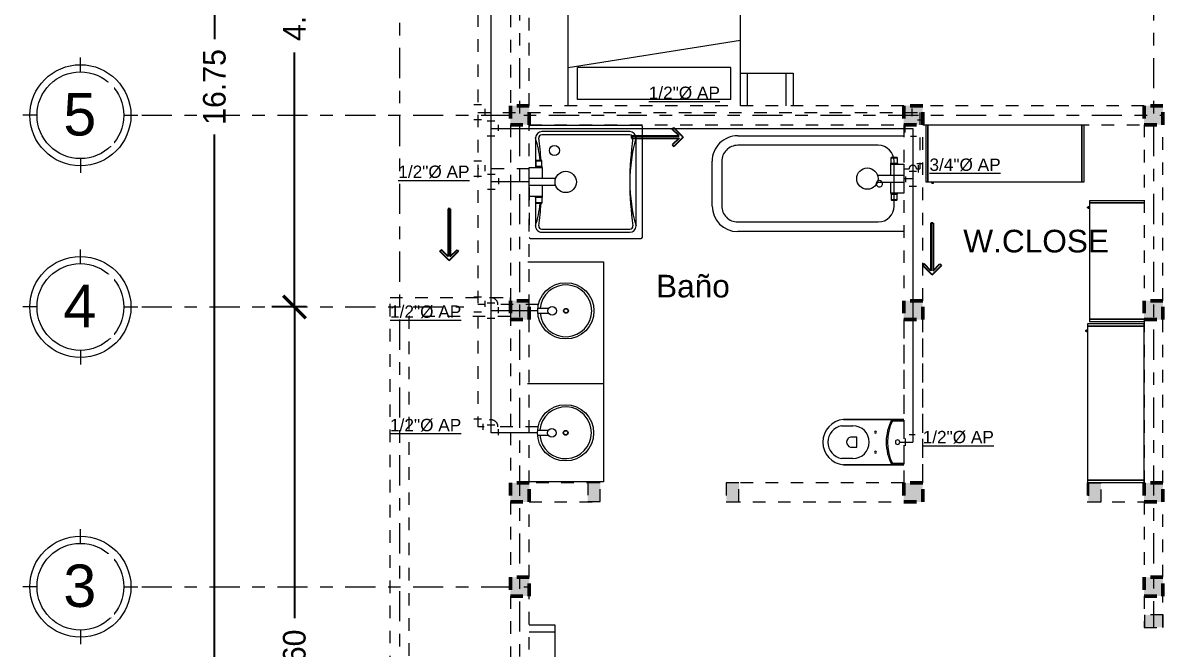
# Model space of a CAD drawing. Header units: millimetres. Extents: x -9559 to 23034, y -7226 to 22400.
# Drawn here: x 266.63 to 275.71, y 43.46 to 48.44 of the extents above; entities that cross this region are included whole.
import ezdxf

# ---------------------------------------------------------------- set-up
doc = ezdxf.new("R2010")
doc.units = ezdxf.units.MM
doc.header["$LTSCALE"] = 0.02
doc.linetypes.add('ACAD_ISO10W100', pattern=[18, 12, -3, 0, -3])
doc.linetypes.add('DASHED2', pattern=[0.375, 0.25, -0.125])
for name, color, linetype, lineweight in [('A-ANNO-DIMS', 251, 'Continuous', 9), ('A-Mueble AA', 9, 'Continuous', 9), ('A-Mueble cocina 1-lavanderia', 9, 'Continuous', 9), ('A-Mueble cocina 4- Habitaciones', 9, 'Continuous', 9), ('G-ANNO-TEXT', 250, 'Continuous', 9), ('IH-AGUA CALIENTE', 12, 'DASHED2', 5), ('IH-AGUA FRIA', 140, 'Continuous', 5), ('S-GRID', 253, 'ACAD_ISO10W100', 5), ('S-GRID-IDEN', 253, 'Continuous', 9)]:
    doc.layers.add(name, color=color, linetype=linetype, lineweight=lineweight)
doc.layers.add('IH-A.NEGRAS', color=22, linetype='Continuous')
doc.layers.add('IH-PLANO BASE', color=250, linetype='DASHED2', lineweight=5, transparency=0.55)
doc.styles.add('Arial_3', font='arial.ttf', dxfattribs={"height": 0.18})
doc.styles.add('Arial_4', font='arial.ttf', dxfattribs={"height": 0.105})
doc.styles.add('Arial_6', font='arial.ttf', dxfattribs={"height": 0.3375})
doc.styles.get("Standard").update_dxf_attribs({"font": 'GOTHIC.TTF'})
doc.dimstyles.get("Standard").update_dxf_attribs({"dimtxt": 0.18, "dimasz": 0.18, "dimexe": 0.18, "dimexo": 0.0625, "dimgap": 0.09, "dimtad": 0, "dimzin": 3, "dimdsep": 46, "dimtxsty": 'Standard', "dimblk": 'ARCHTICK', "dimcen": 0.09, "dimadec": 0, "dimazin": 0, "dimtfac": 1, "dimtofl": 0, "dimtmove": 0, "dimatfit": 3, "dimldrblk": 'ARCHTICK', "dimfxl": 1, "dimtolj": 1, "dimtzin": 0, "dimarcsym": 0})

# ---------------------------------------------------------------- blocks, each defined once
blk = doc.blocks.new('Mesa - de noche _1_ - 420 x 260 mm-147562-Nivel 2')
at = {"layer": 'A-Mueble cocina 4- Habitaciones'}
for p, q in [((-0.1538, 0.2024), (-0.1538, 0)), ((0.1538, 0.2024), (0.1538, 0)), ((0.21, 0.2024), (0.21, 0)), ((0.21, 0), (-0.21, 0))]:
    blk.add_line(p, q, dxfattribs=at)
blk = doc.blocks.new('Armario de baño-Puerta doble y 4 cajones - 1200 mm-226304-Nivel 2')
at = {"layer": 'A-Mueble AA'}
for p, q in [((-0.7802, -0.6), (-0.7802, 0.0005)), ((0.0006, -0.6), (0.0006, 0.0046)), ((0.9708, 0), (0.9708, -0.6)), ((-0.4098, -0.0751), (-0.4098, -0.1617)), ((-0.3698, -0.0751), (-0.3698, -0.1617)), ((0.5605, -0.0774), (0.5605, -0.164)), ((0.6005, -0.0774), (0.6005, -0.164)), ((0.9708, -0.6), (-0.7802, -0.6))]:
    blk.add_line(p, q, dxfattribs=at)
for centre, radius in [((-0.3898, -0.2987), 0.2236), ((0.5805, -0.301), 0.2236), ((-0.3898, -0.1902), 0.0348), ((0.5805, -0.1925), 0.0348), ((-0.3898, -0.2998), 0.0195), ((-0.3898, -0.2998), 0.016), ((0.5805, -0.3021), 0.0195), ((0.5805, -0.3021), 0.016)]:
    blk.add_circle(centre, radius, dxfattribs=at)
for centre in [(-0.3898, -0.2987), (0.5805, -0.301)]:
    blk.add_arc(centre, 0.206, 95.5712, 84.4288, dxfattribs=at)
blk = doc.blocks.new('Bañera-2D - Longitud 1525 mm-247260-Nivel 2')
at = {"layer": 'A-Mueble cocina 1-lavanderia'}
for p, q in [((0, 0), (1.3218, 0)), ((1.3218, -0.0762), (0.2032, -0.0762)), ((0.0762, -0.2032), (0.0762, -0.5588)), ((1.4488, -0.5588), (1.4488, -0.2032)), ((1.525, -0.2032), (1.525, -0.5588)), ((0.2032, -0.6858), (1.3218, -0.6858)), ((1.3218, -0.762), (0, -0.762))]:
    blk.add_line(p, q, dxfattribs=at)
for centre, radius, start, end in [((1.3218, -0.2032), 0.2032, 0, 90), ((0.2032, -0.2032), 0.127, 90, 180), ((1.3218, -0.2032), 0.127, 360, 90), ((0.1943, -0.381), 0.0254, 360, 180), ((0.1943, -0.381), 0.0254, 180, 0), ((0.2032, -0.5588), 0.127, 180, 270), ((1.3218, -0.5588), 0.2032, 270, 0), ((1.3218, -0.5588), 0.127, 270, 0)]:
    blk.add_arc(centre, radius, start, end, dxfattribs=at)
blk = doc.blocks.new('Asiento de WC_2 con cisterna - Basado en muro - 640 x 360 mm-202229-Nivel 2')
at = {"layer": 'A-Mueble cocina 1-lavanderia'}
for p, q in [((-0.055, 0.075), (-0.055, 0.555)), ((-0.055, 0.555), (-0.055, 0.17)), ((-0.005, 0.48), (-0.005, 0.57)), ((0.255, 0.57), (0.255, 0.48)), ((0.305, 0.555), (0.305, 0.075)), ((0.305, 0.17), (0.305, 0.555)), ((0.085, 0.5), (0.085, 0.45)), ((0.165, 0.45), (0.165, 0.5)), ((0.085, 0.45), (0.165, 0.45)), ((-0.055, 0.17), (-0.055, 0.075)), ((-0.045, 0.075), (-0.045, 0.1651)), ((0.295, 0.1651), (0.295, 0.075)), ((0.305, 0.075), (0.305, 0.17))]:
    blk.add_line(p, q, dxfattribs=at)
for centre, radius, start, end in [((0.125, 0.5393), 0.1807, 4.97911, 175.02089), ((0.125, 0.5393), 0.1807, 4.97911, 175.02089), ((0.125, 0.5482), 0.1318, 9.52728, 170.47272), ((0.125, 0.48), 0.13, 180, 360), ((0.125, 0.4883), 0.0417, 16.2602, 163.7398), ((0.045, 0.3), 0.0075, 0, 180), ((0.045, 0.3), 0.0075, 180, 360), ((0.205, 0.3), 0.0075, 0, 180), ((0.205, 0.3), 0.0075, 180, 360), ((0.125, -0.1675), 0.3825, 61.92751, 118.07249), ((0.125, -0.1775), 0.3825, 63.6122, 116.3878), ((0.125, 0.125), 0.0175, 0, 180), ((0.125, 0.125), 0.0175, 180, 360)]:
    blk.add_arc(centre, radius, start, end, dxfattribs=at)
blk = doc.blocks.new('Armário com Porta de Correr e 3 Prateleiras - Armário com Portas de Correr e 3 Prateleiras cód 14245PC-226292-Nivel 2')
at = {"layer": 'A-Mueble cocina 4- Habitaciones'}
for p, q in [((-0.612, 0.115), (-0.63, 0.115)), ((-0.63, 0.115), (-0.63, -0.335)), ((0.612, 0.115), (-0.612, 0.115)), ((-0.612, 0.115), (-0.612, -0.335)), ((-0.612, -0.335), (-0.612, 0.115)), ((0.612, -0.335), (0.612, 0.115)), ((0.63, 0.115), (0.612, 0.115)), ((0.612, 0.115), (0.612, -0.335)), ((0.63, -0.335), (0.63, 0.115)), ((-0.63, -0.335), (-0.612, -0.335)), ((-0.612, -0.335), (0.612, -0.335)), ((0.612, -0.335), (0.63, -0.335))]:
    blk.add_line(p, q, dxfattribs=at)
at = {"layer": 'A-Mueble cocina 4- Habitaciones', "flags": 128}
for points in [[(-0.58, -0.3355), (-0.58, -0.3374), (-0.58, -0.3391), (-0.58, -0.3406), (-0.58, -0.3418), (-0.58, -0.3429), (-0.58, -0.3437), (-0.58, -0.3443), (-0.58, -0.3446), (-0.58, -0.3448), (-0.58, -0.3448)], [(-0.58, -0.3448), (-0.58, -0.3447), (-0.58, -0.3443), (-0.58, -0.3438), (-0.58, -0.343), (-0.58, -0.342), (-0.58, -0.3408), (-0.58, -0.3393), (-0.58, -0.3377), (-0.58, -0.3358)], [(-0.57, -0.3448), (-0.57, -0.345), (-0.57, -0.3452), (-0.57, -0.3454), (-0.5701, -0.3456), (-0.5701, -0.3458), (-0.5701, -0.346), (-0.5702, -0.3462), (-0.5703, -0.3464), (-0.5703, -0.3465), (-0.5704, -0.3467), (-0.5705, -0.3469), (-0.5706, -0.3471), (-0.5707, -0.3473), (-0.5708, -0.3474), (-0.5709, -0.3476), (-0.571, -0.3478), (-0.5711, -0.3479), (-0.5712, -0.3481), (-0.5714, -0.3482), (-0.5715, -0.3484), (-0.5717, -0.3485), (-0.5718, -0.3486), (-0.572, -0.3488), (-0.5721, -0.3489), (-0.5723, -0.349), (-0.5725, -0.3491), (-0.5726, -0.3492), (-0.5728, -0.3493), (-0.573, -0.3494), (-0.5732, -0.3494), (-0.5734, -0.3495), (-0.5736, -0.3496), (-0.5738, -0.3496), (-0.574, -0.3497), (-0.5742, -0.3497), (-0.5743, -0.3497), (-0.5745, -0.3498), (-0.5747, -0.3498), (-0.5749, -0.3498), (-0.5751, -0.3498), (-0.5753, -0.3498), (-0.5755, -0.3498), (-0.5757, -0.3497), (-0.5759, -0.3497), (-0.5761, -0.3497), (-0.5763, -0.3496), (-0.5765, -0.3495), (-0.5767, -0.3495), (-0.5769, -0.3494), (-0.5771, -0.3493), (-0.5773, -0.3492), (-0.5774, -0.3491), (-0.5776, -0.349), (-0.5778, -0.3489), (-0.5779, -0.3488), (-0.5781, -0.3487), (-0.5783, -0.3486), (-0.5784, -0.3484), (-0.5785, -0.3483), (-0.5787, -0.3482), (-0.5788, -0.348), (-0.5789, -0.3479), (-0.5791, -0.3477), (-0.5792, -0.3475), (-0.5793, -0.3474), (-0.5794, -0.3472), (-0.5795, -0.347), (-0.5796, -0.3468), (-0.5796, -0.3466), (-0.5797, -0.3465), (-0.5798, -0.3463), (-0.5798, -0.3461), (-0.5799, -0.3459), (-0.5799, -0.3457), (-0.5799, -0.3455), (-0.58, -0.3453), (-0.58, -0.3451), (-0.58, -0.3449), (-0.58, -0.3448)], [(-0.57, -0.3355), (-0.57, -0.3374), (-0.57, -0.3391), (-0.57, -0.3406), (-0.57, -0.3418), (-0.57, -0.3429), (-0.57, -0.3437), (-0.57, -0.3443), (-0.57, -0.3446), (-0.57, -0.3448), (-0.57, -0.3448)], [(-0.57, -0.3448), (-0.57, -0.3447), (-0.57, -0.3443), (-0.57, -0.3438), (-0.57, -0.343), (-0.57, -0.342), (-0.57, -0.3408), (-0.57, -0.3393), (-0.57, -0.3377), (-0.57, -0.3358)]]:
    blk.add_lwpolyline(points, dxfattribs=at)
blk = doc.blocks.new('Armário com Porta de Correr e 1 Prateleira - Armário com Portas de Correr e 1 Prateleira cód 9024PC-C-226307-Nivel 2')
at = {"layer": 'A-Mueble cocina 4- Habitaciones'}
for p, q in [((-0.48, 0.1002), (-0.48, -0.335)), ((-0.462, 0.1002), (-0.462, -0.335)), ((-0.462, -0.335), (-0.462, 0.1002)), ((0.462, -0.335), (0.462, 0.1002)), ((0.462, 0.1002), (0.462, -0.335)), ((0.48, -0.335), (0.48, 0.1002)), ((-0.48, -0.335), (-0.462, -0.335)), ((-0.462, -0.335), (0.462, -0.335)), ((0.462, -0.335), (0.48, -0.335))]:
    blk.add_line(p, q, dxfattribs=at)
at = {"layer": 'A-Mueble cocina 4- Habitaciones', "flags": 128}
for points in [[(-0.43, -0.3355), (-0.43, -0.3374), (-0.43, -0.3391), (-0.43, -0.3406), (-0.43, -0.3418), (-0.43, -0.3429), (-0.43, -0.3437), (-0.43, -0.3443), (-0.43, -0.3446), (-0.43, -0.3448), (-0.43, -0.3448)], [(-0.43, -0.3448), (-0.43, -0.3447), (-0.43, -0.3443), (-0.43, -0.3438), (-0.43, -0.343), (-0.43, -0.342), (-0.43, -0.3408), (-0.43, -0.3393), (-0.43, -0.3377), (-0.43, -0.3358)], [(-0.42, -0.3448), (-0.42, -0.345), (-0.42, -0.3452), (-0.42, -0.3454), (-0.4201, -0.3456), (-0.4201, -0.3458), (-0.4201, -0.346), (-0.4202, -0.3462), (-0.4203, -0.3464), (-0.4203, -0.3465), (-0.4204, -0.3467), (-0.4205, -0.3469), (-0.4206, -0.3471), (-0.4207, -0.3473), (-0.4208, -0.3474), (-0.4209, -0.3476), (-0.421, -0.3478), (-0.4211, -0.3479), (-0.4212, -0.3481), (-0.4214, -0.3482), (-0.4215, -0.3484), (-0.4217, -0.3485), (-0.4218, -0.3486), (-0.422, -0.3488), (-0.4221, -0.3489), (-0.4223, -0.349), (-0.4225, -0.3491), (-0.4226, -0.3492), (-0.4228, -0.3493), (-0.423, -0.3494), (-0.4232, -0.3494), (-0.4234, -0.3495), (-0.4236, -0.3496), (-0.4238, -0.3496), (-0.424, -0.3497), (-0.4242, -0.3497), (-0.4243, -0.3497), (-0.4245, -0.3498), (-0.4247, -0.3498), (-0.4249, -0.3498), (-0.4251, -0.3498), (-0.4253, -0.3498), (-0.4255, -0.3498), (-0.4257, -0.3497), (-0.4259, -0.3497), (-0.4261, -0.3497), (-0.4263, -0.3496), (-0.4265, -0.3495), (-0.4267, -0.3495), (-0.4269, -0.3494), (-0.4271, -0.3493), (-0.4273, -0.3492), (-0.4274, -0.3491), (-0.4276, -0.349), (-0.4278, -0.3489), (-0.4279, -0.3488), (-0.4281, -0.3487), (-0.4283, -0.3486), (-0.4284, -0.3484), (-0.4285, -0.3483), (-0.4287, -0.3482), (-0.4288, -0.348), (-0.4289, -0.3479), (-0.4291, -0.3477), (-0.4292, -0.3475), (-0.4293, -0.3474), (-0.4294, -0.3472), (-0.4295, -0.347), (-0.4296, -0.3468), (-0.4296, -0.3466), (-0.4297, -0.3465), (-0.4298, -0.3463), (-0.4298, -0.3461), (-0.4299, -0.3459), (-0.4299, -0.3457), (-0.4299, -0.3455), (-0.43, -0.3453), (-0.43, -0.3451), (-0.43, -0.3449), (-0.43, -0.3448)], [(-0.42, -0.3355), (-0.42, -0.3374), (-0.42, -0.3391), (-0.42, -0.3406), (-0.42, -0.3418), (-0.42, -0.3429), (-0.42, -0.3437), (-0.42, -0.3443), (-0.42, -0.3446), (-0.42, -0.3448), (-0.42, -0.3448)], [(-0.42, -0.3448), (-0.42, -0.3447), (-0.42, -0.3443), (-0.42, -0.3438), (-0.42, -0.343), (-0.42, -0.342), (-0.42, -0.3408), (-0.42, -0.3393), (-0.42, -0.3377), (-0.42, -0.3358)]]:
    blk.add_lwpolyline(points, dxfattribs=at)
blk = doc.blocks.new('Cama-Estándar - 1372 x 1905 mm - Doble-V3-Nivel 2')
at = {"layer": 'A-Mueble cocina 4- Habitaciones'}
for p, q in [((-0.4145, 0.9069), (-0.4145, -0.9981)), ((-0.3383, 0.8561), (-0.3383, 0.6021)), ((-0.3383, 0.8561), (0.8813, 0.8561)), ((0.8813, 0.8561), (0.8813, 0.6021)), ((0.9575, 0.9069), (0.9575, -0.9981)), ((0.9575, 0.6021), (-0.4145, 0.3842)), ((-0.3383, 0.6021), (0.8813, 0.6021)), ((-0.4145, -0.9981), (0.9575, -0.9981))]:
    blk.add_line(p, q, dxfattribs=at)
blk = doc.blocks.new('Mesa - de noche _1_ - 420 x 260 mm-V4-Nivel 2')
at = {"layer": 'A-Mueble cocina 4- Habitaciones'}
for p, q in [((-0.21, 0), (-0.21, 0.26)), ((-0.1538, 0.26), (-0.1538, 0)), ((0.1538, 0.26), (0.1538, 0)), ((0.21, 0), (-0.21, 0))]:
    blk.add_line(p, q, dxfattribs=at)
blk = doc.blocks.new('Hormigón-Cuadrado-Pilar - Columna 15x15-644438-Nivel 2')
at = {"layer": 'IH-PLANO BASE'}
blk.add_hatch(color=256, dxfattribs=at).paths.add_polyline_path([(0.075, -0.075), (0.075, 0.075), (-0.075, 0.075), (-0.075, -0.075)])
at = {"layer": 'IH-PLANO BASE', "lineweight": 50}
for p, q in [((0.075, 0.075), (-0.075, 0.075)), ((-0.075, 0.075), (-0.075, -0.075)), ((0.075, -0.075), (0.075, 0.075)), ((-0.075, -0.075), (0.075, -0.075))]:
    blk.add_line(p, q, dxfattribs=at)
blk = doc.blocks.new('Plato de ducha-3D - 900 x 900mm-634413-Nivel 2')
at = {"layer": 'A-Mueble cocina 1-lavanderia'}
for p, q in [((-0.325, 0.965), (-0.325, 0.085)), ((0.565, 0.975), (-0.315, 0.975)), ((0.475, 0.925), (-0.225, 0.925)), ((0.575, 0.085), (0.575, 0.965)), ((-0.275, 0.875), (-0.275, 0.175)), ((-0.25, 0.875), (-0.25, 0.175)), ((0.5, 0.175), (0.5, 0.875)), ((0.525, 0.175), (0.525, 0.875)), ((-0.225, 0.125), (0.009, 0.125)), ((0.2409, 0.125), (0.475, 0.125))]:
    blk.add_line(p, q, dxfattribs=at)
blk.add_circle((-0.125, 0.275), 0.04, dxfattribs=at)
for centre, radius, start, end in [((-0.315, 0.965), 0.01, 90, 180), ((-0.225, 0.875), 0.05, 90, 180), ((0.125, 2.125), 1.25, 253.7398, 286.2602), ((0.475, 0.875), 0.05, 360, 90), ((0.565, 0.965), 0.01, 0, 90), ((-0.225, 0.875), 0.025, 90, 180), ((0.125, 3.3375), 2.4625, 261.82877, 278.17123), ((0.475, 0.875), 0.025, 360, 90), ((-0.225, 0.175), 0.05, 180, 270), ((-0.225, 0.175), 0.025, 180, 270), ((0.125, -2.2875), 2.4625, 93.9988, 98.17123), ((0.125, -1.075), 1.25, 97.90493, 106.2602), ((0.125, -2.2875), 2.4625, 81.82877, 86.0026), ((0.125, -1.075), 1.25, 73.7398, 82.09785), ((0.475, 0.175), 0.05, 270, 0), ((0.475, 0.175), 0.025, 270, 0), ((-0.315, 0.085), 0.01, 180, 270), ((0.565, 0.085), 0.01, 270, 360)]:
    blk.add_arc(centre, radius, start, end, dxfattribs=at)
blk = doc.blocks.new('Ducha - Ducha-634414-Nivel 2')
at = {"layer": 'A-Mueble cocina 1-lavanderia'}
for p, q in [((-0.0275, 0.21), (-0.0275, 0.0009)), ((0.0275, 0.2098), (0.0275, 0)), ((-0.1717, 0.0973), (-0.1717, 0.0558)), ((-0.1654, 0.1008), (-0.1654, 0.0523)), ((-0.1233, 0.1008), (-0.1654, 0.1008)), ((-0.1233, 0.1024), (-0.1233, 0.0507)), ((-0.116, 0.1024), (-0.1233, 0.1024)), ((-0.116, 0.104), (-0.0275, 0.104)), ((-0.116, 0), (-0.116, 0.104)), ((0.0275, 0.104), (0.1159, 0.104)), ((0.1159, 0.104), (0.1159, 0)), ((0.1159, 0.1024), (0.1232, 0.1024)), ((0.1232, 0.1024), (0.1232, 0.0507)), ((0.1232, 0.1008), (0.1654, 0.1008)), ((0.1654, 0.1008), (0.1654, 0.0523)), ((0.1717, 0.0973), (0.1717, 0.0558)), ((-0.1654, 0.0523), (-0.1233, 0.0523)), ((-0.1233, 0.0507), (-0.116, 0.0507)), ((0.1232, 0.0507), (0.1159, 0.0507)), ((0.1654, 0.0523), (0.1232, 0.0523)), ((0.1159, 0), (-0.116, 0))]:
    blk.add_line(p, q, dxfattribs=at)
blk.add_circle((0.0003, 0.2901), 0.0848, dxfattribs=at)
for centre, radius, start, end in [((-0.1642, 0.0913), 0.00961, 97.18412, 141.15111), ((0.1651, 0.093), 0.0078, 33.36311, 88.30166), ((-0.1655, 0.0595), 0.00721, 210.90087, 270.7639), ((0.164, 0.0621), 0.00986, 277.77445, 320.56078)]:
    blk.add_arc(centre, radius, start, end, dxfattribs=at)
blk = doc.blocks.new('Jamba')
at = {"layer": 'IH-PLANO BASE', "transparency": 33554687}
h = blk.add_hatch(color=256, dxfattribs=at)
h.dxf.hatch_style = 1
h.paths.add_polyline_path([(-0.0508, -0.075), (0.0492, -0.075), (0.0492, 0.075), (-0.0508, 0.075)])
at = {"layer": 'IH-PLANO BASE'}
blk.add_lwpolyline([(0.0492, 0.075), (-0.0508, 0.075), (-0.0508, -0.075), (0.0492, -0.075)], close=True, dxfattribs=at)
blk = doc.blocks.new('_ArchTick')
at = {"color": 0, "linetype": 'ByBlock', "const_width": 0.15}
blk.add_lwpolyline([(-0.5, -0.5), (0.5, 0.5)], dxfattribs=at)
blk = doc.blocks.new('*D474')
at = {"layer": 'A-ANNO-DIMS', "color": 0, "lineweight": -2, "transparency": 16777216}
for p, q in [((267.8581, 56.3074), (268.3384, 56.3074)), ((268.1584, 56.3074), (268.1584, 48.3115)), ((268.1584, 39.5574), (268.1584, 47.5532)), ((267.8581, 39.5574), (268.3384, 39.5574))]:
    blk.add_line(p, q, dxfattribs=at)
at = {"layer": 'A-ANNO-DIMS', "color": 0, "lineweight": -2, "transparency": 16777216, "xscale": 0.18, "yscale": 0.18, "zscale": 0.18}
for p, rotation in [((268.1584, 56.3074), 90), ((268.1584, 39.5574), 270)]:
    blk.add_blockref('_ArchTick', p, dxfattribs=dict(at, rotation=rotation))
at = {"layer": 'A-ANNO-DIMS', "color": 0, "transparency": 16777216, "insert": (268.1584, 47.9324), "char_height": 0.18, "attachment_point": 5, "rotation": 90}
blk.add_mtext('\\A1;16.75', dxfattribs=at)
blk = doc.blocks.new('Rejilla - Extremo inicial de rejilla - Círculo-11506-Nivel 2')
at = {"ltscale": 0.2}
for p, q in [((0, 0.0046), (0, 0.00611)), ((-0.0046, 0), (-0.00611, 0)), ((0.0046, 0), (0.00611, 0)), ((0, -0.0046), (0, -0.00611))]:
    blk.add_line(p, q, dxfattribs=at)
for radius in [0.00536, 0.0046]:
    blk.add_circle((0, 0), radius, dxfattribs=at)
blk = doc.blocks.new('*D514')
at = {"layer": 'A-ANNO-DIMS', "color": 0, "lineweight": -2, "transparency": 16777216}
for p, q in [((268.8915, 50.8824), (268.6149, 50.8824)), ((268.7949, 50.8824), (268.7949, 48.8582)), ((268.7949, 46.1824), (268.7949, 48.2066)), ((268.8915, 46.1824), (268.6149, 46.1824))]:
    blk.add_line(p, q, dxfattribs=at)
at = {"layer": 'A-ANNO-DIMS', "color": 0, "lineweight": -2, "transparency": 16777216, "xscale": 0.18, "yscale": 0.18, "zscale": 0.18}
for p, rotation in [((268.7949, 50.8824), 90), ((268.7949, 46.1824), 270)]:
    blk.add_blockref('_ArchTick', p, dxfattribs=dict(at, rotation=rotation))
at = {"layer": 'A-ANNO-DIMS', "color": 0, "transparency": 16777216, "insert": (268.7949, 48.5324), "char_height": 0.18, "width": 1.992936, "attachment_point": 5, "rotation": 90}
blk.add_mtext('\\A1;4.70', dxfattribs=at)
blk = doc.blocks.new('*D515')
at = {"layer": 'A-ANNO-DIMS', "color": 0, "lineweight": -2, "transparency": 16777216}
for p, q in [((268.8915, 46.1824), (268.6149, 46.1824)), ((268.7949, 46.1824), (268.7949, 43.7063)), ((268.7949, 40.5824), (268.7949, 43.0585)), ((268.8915, 40.5824), (268.6149, 40.5824))]:
    blk.add_line(p, q, dxfattribs=at)
at = {"layer": 'A-ANNO-DIMS', "color": 0, "lineweight": -2, "transparency": 16777216, "xscale": 0.18, "yscale": 0.18, "zscale": 0.18}
for p, rotation in [((268.7949, 46.1824), 90), ((268.7949, 40.5824), 270)]:
    blk.add_blockref('_ArchTick', p, dxfattribs=dict(at, rotation=rotation))
at = {"layer": 'A-ANNO-DIMS', "color": 0, "transparency": 16777216, "insert": (268.7949, 43.3824), "char_height": 0.18, "width": 1.992936, "attachment_point": 5, "rotation": 90}
blk.add_mtext('\\A1;5.60', dxfattribs=at)
blk = doc.blocks.new('*D524')
at = {"color": 0, "lineweight": -2, "transparency": 16777216}
for p, q in [((267.8581, 56.3074), (268.3384, 56.3074)), ((268.1584, 56.3074), (268.1584, 48.3115)), ((268.1584, 39.5574), (268.1584, 47.5532)), ((267.8581, 39.5574), (268.3384, 39.5574))]:
    blk.add_line(p, q, dxfattribs=at)
at = {"color": 0, "lineweight": -2, "transparency": 16777216, "xscale": 0.18, "yscale": 0.18, "zscale": 0.18}
for p, rotation in [((268.1584, 56.3074), 90), ((268.1584, 39.5574), 270)]:
    blk.add_blockref('_ArchTick', p, dxfattribs=dict(at, rotation=rotation))
at = {"color": 0, "transparency": 16777216, "insert": (268.1584, 47.9324), "char_height": 0.18, "attachment_point": 5, "rotation": 90}
blk.add_mtext('\\A1;16.75', dxfattribs=at)

msp = doc.modelspace()

# ---------------------------------------------------------------- linework, layer by layer
at = {"layer": 'IH-A.NEGRAS'}
for p, q in [((271.8017, 47.5964), (271.8138, 47.6086)), ((271.8554, 47.5426), (271.8017, 47.5964)), ((271.8884, 47.534), (271.8138, 47.6086)), ((271.476, 47.5426), (271.8554, 47.5426)), ((271.476, 47.5426), (271.476, 47.5254)), ((271.476, 47.5254), (271.8554, 47.5254)), ((271.8554, 47.5254), (271.8017, 47.4716)), ((271.8017, 47.4716), (271.8138, 47.4595)), ((271.8884, 47.534), (271.8138, 47.4595)), ((270.0176, 46.9639), (270.0176, 46.5844)), ((270.0348, 46.9639), (270.0176, 46.9639)), ((270.0348, 46.9639), (270.0348, 46.5844)), ((273.8597, 46.8502), (273.8597, 46.4707)), ((273.8769, 46.8502), (273.8597, 46.8502)), ((273.8769, 46.8502), (273.8769, 46.4707)), ((269.9639, 46.6382), (269.9517, 46.626)), ((270.0262, 46.5515), (269.9517, 46.626)), ((270.0176, 46.5844), (269.9639, 46.6382)), ((270.0262, 46.5515), (270.1008, 46.626)), ((270.0348, 46.5844), (270.0886, 46.6382)), ((270.0886, 46.6382), (270.1008, 46.626)), ((273.8059, 46.5245), (273.7937, 46.5123)), ((273.8683, 46.4378), (273.7937, 46.5123)), ((273.8597, 46.4707), (273.8059, 46.5245)), ((273.8683, 46.4378), (273.9428, 46.5123)), ((273.8769, 46.4707), (273.9307, 46.5245)), ((273.9307, 46.5245), (273.9428, 46.5123))]:
    msp.add_line(p, q, dxfattribs=at)
at = {"layer": 'IH-AGUA CALIENTE'}
for p, q in [((270.253, 50.912), (270.253, 45.2293)), ((270.2827, 47.7904), (270.2233, 47.7904)), ((270.253, 47.7302), (273.7702, 47.7302)), ((270.3122, 47.7119), (270.3122, 47.7596)), ((273.7101, 47.7005), (273.7101, 47.7599)), ((273.7702, 47.7302), (273.7702, 47.2813)), ((270.2827, 47.6701), (270.2233, 47.6701)), ((273.7519, 47.671), (273.7996, 47.671)), ((270.2827, 47.341), (270.2233, 47.341)), ((270.6633, 47.2808), (270.253, 47.2808)), ((270.3122, 47.2625), (270.3122, 47.3102)), ((273.6437, 47.2813), (273.686, 47.2813)), ((273.7443, 47.2813), (273.7702, 47.2813)), ((273.7941, 47.3215), (273.7464, 47.3215)), ((273.7573, 47.3109), (273.7573, 47.2515)), ((270.2827, 47.2207), (270.2233, 47.2207)), ((270.2827, 46.2612), (270.2233, 46.2612)), ((270.3046, 46.201), (270.253, 46.201)), ((270.3122, 46.1827), (270.3122, 46.2304)), ((270.7362, 46.201), (270.4138, 46.201)), ((270.2827, 46.1409), (270.2233, 46.1409)), ((270.2827, 45.2895), (270.2233, 45.2895)), ((270.3046, 45.2293), (270.253, 45.2293)), ((270.2958, 45.2055), (270.2958, 45.2532)), ((270.7327, 45.2293), (270.4138, 45.2293))]:
    msp.add_line(p, q, dxfattribs=at)
for centre, radius, start, end in [((273.7152, 47.2813), 0.0291, 0, 180), ((270.3592, 46.201), 0.0546, 359.21916, 180.78084), ((270.3592, 45.2301), 0.0546, 359.21916, 180.78084)]:
    msp.add_arc(centre, radius, start, end, dxfattribs=at)
at = {"layer": 'IH-AGUA FRIA'}
for p, q in [((270.3592, 45.1818), (270.3592, 51.0379)), ((270.3889, 47.6613), (270.3295, 47.6613)), ((270.4185, 47.5828), (270.4185, 47.6305)), ((273.6551, 47.5715), (273.6551, 47.6309)), ((270.3889, 47.541), (270.3295, 47.541)), ((273.6968, 47.5419), (273.7445, 47.5419)), ((270.3916, 47.2373), (270.3322, 47.2373)), ((270.4212, 47.1588), (270.4212, 47.2065)), ((273.6437, 47.2032), (273.7152, 47.2032)), ((273.6559, 47.2216), (273.6559, 47.1739)), ((273.6855, 47.2633), (273.7449, 47.2633)), ((273.7152, 47.2032), (273.7152, 45.1074)), ((270.3916, 47.1171), (270.3322, 47.1171)), ((270.6633, 47.1772), (270.3619, 47.1772)), ((273.6855, 47.1431), (273.7449, 47.1431)), ((270.3889, 46.2122), (270.3295, 46.2122)), ((270.7307, 46.152), (270.3592, 46.152)), ((270.4185, 46.1337), (270.4185, 46.1814)), ((270.3889, 46.0919), (270.3295, 46.0919)), ((270.3889, 45.2419), (270.3295, 45.2419)), ((270.4185, 45.1634), (270.4185, 45.2111)), ((270.7284, 45.1818), (270.3592, 45.1818)), ((273.6112, 45.1074), (273.7152, 45.1074)), ((273.6551, 45.1371), (273.6551, 45.0777)), ((273.7336, 45.1667), (273.6858, 45.1667))]:
    msp.add_line(p, q, dxfattribs=at)
msp.add_lwpolyline([(270.3592, 47.6012), (273.7152, 47.6012), (273.7152, 47.2032)], dxfattribs=at)
at = {"layer": 'IH-PLANO BASE'}
for p, q in [((270.5133, 49.1074), (270.5133, 47.7824)), ((270.6633, 47.7824), (270.6633, 49.1074)), ((273.6437, 47.7824), (270.6633, 47.7824)), ((275.5557, 47.7824), (273.7937, 47.7824)), ((270.5133, 47.6324), (270.5133, 47.1324)), ((270.6633, 45.1824), (270.6633, 47.6324)), ((270.6633, 47.6324), (273.6437, 47.6324)), ((273.6437, 47.6324), (273.6437, 44.7824)), ((273.7937, 44.6324), (273.7937, 47.6324)), ((273.7937, 47.6324), (273.8177, 47.6324)), ((273.8177, 47.6324), (275.5557, 47.6324)), ((275.5557, 47.6324), (275.5557, 46.2324)), ((275.7057, 46.2324), (275.7057, 47.6324)), ((270.5133, 47.1324), (270.5133, 45.1824)), ((270.6633, 47.1324), (270.6633, 46.7371)), ((270.5133, 46.2574), (270.5133, 46.2324)), ((270.5133, 46.2324), (270.5133, 46.2574)), ((270.6633, 46.2324), (270.5133, 46.2324)), ((270.5133, 46.0824), (270.5133, 46.0774)), ((270.5133, 46.0774), (270.5133, 46.0824)), ((273.6437, 46.0824), (273.6437, 44.7824)), ((273.7937, 44.7824), (273.7937, 46.0824)), ((275.5557, 46.0824), (275.5557, 44.7874)), ((275.7057, 44.7824), (275.7057, 46.0824)), ((270.5133, 45.1824), (270.5133, 44.7824)), ((270.6633, 45.1824), (270.5133, 45.1824)), ((270.6633, 44.7824), (270.6633, 45.1824)), ((271.2182, 44.7824), (270.6633, 44.7824)), ((273.6437, 44.7824), (272.3314, 44.7824)), ((275.5557, 44.7824), (275.1023, 44.7824)), ((275.1023, 44.7824), (275.1023, 44.6324)), ((275.5557, 44.7874), (275.5557, 44.7824)), ((270.5133, 44.6324), (270.5133, 44.0324)), ((270.6633, 44.0324), (270.6633, 44.6324)), ((270.6633, 44.6324), (271.2182, 44.6324)), ((272.2432, 44.6324), (273.6437, 44.6324)), ((275.1023, 44.6324), (275.5557, 44.6324)), ((275.5557, 44.6324), (275.5557, 44.0324)), ((275.7057, 44.0324), (275.7057, 44.6324)), ((270.5133, 43.8824), (270.5133, 40.6574)), ((270.6633, 40.6574), (270.6633, 43.8824)), ((275.5557, 43.8824), (275.5557, 43.6324)), ((275.7057, 43.6324), (275.7057, 43.8824)), ((275.5557, 43.6324), (275.7057, 43.6324))]:
    msp.add_line(p, q, dxfattribs=at)
at = {"layer": 'IH-PLANO BASE', "lineweight": 15}
for p, q in [((269.5557, 40.5074), (269.5557, 46.2574)), ((269.5557, 46.2574), (270.5133, 46.2574)), ((269.7057, 46.1074), (269.7057, 40.6574)), ((270.5133, 46.1074), (269.7057, 46.1074))]:
    msp.add_line(p, q, dxfattribs=at)
at = {"layer": 'S-GRID'}
for p, q in [((270.5883, 37.121), (270.5883, 59.519)), ((269.6307, 59.0428), (269.6307, 37.5972)), ((275.6307, 49.7824), (275.6307, 43.6324)), ((267.5794, 47.7074), (275.7057, 47.7074)), ((267.5794, 46.1824), (270.1427, 46.1824)), ((267.5794, 43.9574), (270.6633, 43.9574))]:
    msp.add_line(p, q, dxfattribs=at)

# ---------------------------------------------------------------- block references
at = {"layer": 'IH-PLANO BASE'}
for name, p, rotation in [('Cama-Estándar - 1372 x 1905 mm - Doble-V3-Nivel 2', (271.9294, 48.6893), 180), ('Mesa - de noche _1_ - 420 x 260 mm-V4-Nivel 2', (272.5539, 48.0424), 180), ('Plato de ducha-3D - 900 x 900mm-634413-Nivel 2', (270.5883, 47.3021), 269.9999999999999), ('Bañera-2D - Longitud 1525 mm-247260-Nivel 2', (273.6437, 46.7824), 180), ('Ducha - Ducha-634414-Nivel 2', (273.6437, 47.2032), 89.9999999999999), ('Ducha - Ducha-634414-Nivel 2', (270.6633, 47.1771), 269.9999999999999), ('Armário com Porta de Correr e 1 Prateleira - Armário com Portas de Correr e 1 Prateleira cód 9024PC-C-226307-Nivel 2', (275.4555, 46.548), 270.0000000000001), ('Armario de baño-Puerta doble y 4 cajones - 1200 mm-226304-Nivel 2', (270.6533, 45.5715), 89.99999999999974), ('Armário com Porta de Correr e 3 Prateleiras - Armário com Portas de Correr e 3 Prateleiras cód 14245PC-226292-Nivel 2', (275.4407, 45.4174), 269.9999999999995), ('Asiento de WC_2 con cisterna - Basado en muro - 640 x 360 mm-202229-Nivel 2', (273.7187, 44.9824), 89.99999999999991), ('Mesa - de noche _1_ - 420 x 260 mm-147562-Nivel 2', (270.8657, 43.4444), 90), ('Jamba', (275.6324, 43.6841), 90)]:
    msp.add_blockref(name, p, dxfattribs=dict(at, rotation=rotation))
for name, p in [('Hormigón-Cuadrado-Pilar - Columna 15x15-644438-Nivel 2', (270.5883, 47.7074)), ('Hormigón-Cuadrado-Pilar - Columna 15x15-644438-Nivel 2', (273.7187, 47.7074)), ('Hormigón-Cuadrado-Pilar - Columna 15x15-644438-Nivel 2', (275.6307, 47.7074)), ('Armário com Porta de Correr e 3 Prateleiras - Armário com Portas de Correr e 3 Prateleiras cód 14245PC-226292-Nivel 2', (274.4477, 47.5135)), ('Hormigón-Cuadrado-Pilar - Columna 15x15-644438-Nivel 2', (270.5883, 46.1574)), ('Hormigón-Cuadrado-Pilar - Columna 15x15-644438-Nivel 2', (273.7187, 46.1574)), ('Hormigón-Cuadrado-Pilar - Columna 15x15-644438-Nivel 2', (275.6307, 46.1574)), ('Hormigón-Cuadrado-Pilar - Columna 15x15-644438-Nivel 2', (270.5883, 44.7074)), ('Jamba', (271.1796, 44.7096)), ('Jamba', (272.2822, 44.7074)), ('Hormigón-Cuadrado-Pilar - Columna 15x15-644438-Nivel 2', (273.7187, 44.7074)), ('Jamba', (275.1639, 44.7066)), ('Hormigón-Cuadrado-Pilar - Columna 15x15-644438-Nivel 2', (275.6307, 44.7074)), ('Hormigón-Cuadrado-Pilar - Columna 15x15-644438-Nivel 2', (270.5883, 43.9574)), ('Hormigón-Cuadrado-Pilar - Columna 15x15-644438-Nivel 2', (275.6307, 43.9574))]:
    msp.add_blockref(name, p, dxfattribs=at)
at = {"layer": 'S-GRID-IDEN', "xscale": 74.99999999999996, "yscale": 74.99999999999996, "zscale": 74.99999999999996, "rotation": 269.9999999999994}
for p in [(267.0919, 47.7074), (267.0919, 46.1824), (267.0919, 43.9574)]:
    msp.add_blockref('Rejilla - Extremo inicial de rejilla - Círculo-11506-Nivel 2', p, dxfattribs=at)

# ---------------------------------------------------------------- texts
at = {"layer": 'G-ANNO-TEXT', "style": 'Arial_4'}
for s, p in [('%%U1/2"Ø AP', (271.6142, 47.8371)), ('%%U3/4"Ø AP', (273.8477, 47.2652)), ('%%U1/2"Ø AP', (269.6214, 47.2091)), ('%%U1/2"Ø AP', (269.5557, 46.0964)), ('%%U1/2"Ø AP', (269.5557, 45.1944)), ('%%U1/2"Ø AP', (273.7937, 45.0989))]:
    msp.add_text(s, height=0.098073, dxfattribs=at).set_placement(p)
at = {"layer": 'IH-PLANO BASE', "insert": (271.672, 46.4385), "char_height": 0.18, "width": 0.709493, "attachment_point": 1, "style": 'Arial_3', "bg_fill": 3, "box_fill_scale": 1.25, "bg_fill_color": 256, "bg_fill_true_color": 13158600, "bg_fill_transparency": 0}
msp.add_mtext('Baño', dxfattribs=at)

# ---------------------------------------------------------------- dimensions: what is measured, and where the dimension line sits
dim = msp.add_linear_dim(base=(268.1584, 56.3074), p1=(267.7956, 39.5574), p2=(267.7956, 56.3074), angle=90, dimstyle='Standard')
dim.commit()
dim.dimension.update_dxf_attribs({"geometry": '*D524', "text_midpoint": (268.1584, 47.9324)})
at = {"layer": 'A-ANNO-DIMS'}
for base, p1, p2, picture, middle in [((268.1584, 56.3074), (267.7956, 39.5574), (267.7956, 56.3074), '*D474', (268.1584, 47.9324)), ((268.7949, 46.1824), (268.954, 50.8824), (268.954, 46.1824), '*D514', (268.7949, 48.5324)), ((268.7949, 40.5824), (268.954, 46.1824), (268.954, 40.5824), '*D515', (268.7949, 43.3824))]:
    dim = msp.add_linear_dim(base=base, p1=p1, p2=p2, angle=90, dimstyle='Standard', dxfattribs=at)
    dim.commit()
    dim.dimension.update_dxf_attribs({"geometry": picture, "text_midpoint": middle})

# ---------------------------------------------------------------- next in the draw order: texts
at = {"layer": 'IH-PLANO BASE', "insert": (274.1168, 46.7964), "char_height": 0.18, "width": 0.709493, "attachment_point": 1, "style": 'Arial_3', "bg_fill": 3, "box_fill_scale": 1.25, "bg_fill_color": 256, "bg_fill_true_color": 13158600, "bg_fill_transparency": 0}
msp.add_mtext('W.CLOSE', dxfattribs=at)
at = {"layer": 'S-GRID-IDEN', "char_height": 0.3375, "width": 0.318671, "attachment_point": 1, "style": 'Arial_6', "bg_fill": 3, "box_fill_scale": 1.25, "bg_fill_color": 256, "bg_fill_true_color": 13158600, "bg_fill_transparency": 0}
for s, insert in [('5', (266.9561, 47.8838)), ('4', (266.9561, 46.3588)), ('3', (266.9561, 44.1338))]:
    msp.add_mtext(s, dxfattribs=dict(at, insert=insert))

doc.saveas('drawing.dxf')
